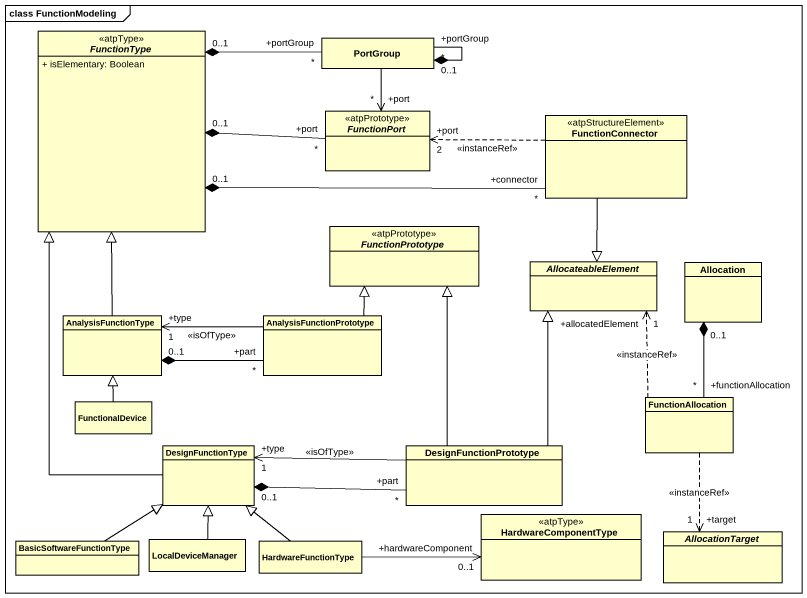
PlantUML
@startuml
mainframe class FunctionModeling
hide circle
hide empty members
skinparam classAttributeIconSize 0
abstract class FunctionType <<atpType>> {
  + isElementary: Boolean
}
class PortGroup
abstract class FunctionPort <<atpPrototype>>
class FunctionConnector <<atpStructureElement>>
abstract class FunctionPrototype <<atpPrototype>>
abstract class AllocateableElement
class Allocation
class AnalysisFunctionType
class AnalysisFunctionPrototype
class FunctionalDevice
class FunctionAllocation
class DesignFunctionType
class DesignFunctionPrototype
class HardwareComponentType <<atpType>>
class BasicSoftwareFunctionType
class LocalDeviceManager
class HardwareFunctionType
abstract class AllocationTarget
FunctionType "0..1" *-right- "+portGroup\n*" PortGroup
FunctionType "0..1" *-right- "+port\n*" FunctionPort
FunctionType "0..1" *-right- "+connector\n*" FunctionConnector
PortGroup "0..1" *-- "+portGroup\n*" PortGroup
PortGroup --> "+port\n*" FunctionPort
FunctionConnector .left.> "+port\n2" FunctionPort : <<instanceRef>>
FunctionConnector --|> AllocateableElement
Allocation "0..1" *-- "+functionAllocation\n*" FunctionAllocation
AnalysisFunctionType -up-|> FunctionType
AnalysisFunctionPrototype -up-|> FunctionPrototype
AnalysisFunctionPrototype "+part\n*" -left-* "0..1" AnalysisFunctionType
AnalysisFunctionPrototype -left-> "+type\n1" AnalysisFunctionType : <<isOfType>>
FunctionalDevice -up-|> AnalysisFunctionType
FunctionAllocation .up.> "+allocatedElement\n1" AllocateableElement : <<instanceRef>>
FunctionAllocation ..> "+target\n1" AllocationTarget : <<instanceRef>>
DesignFunctionType -up-|> FunctionType
DesignFunctionType "0..1" *-right- "+part\n*" DesignFunctionPrototype
DesignFunctionPrototype -up-|> FunctionPrototype
DesignFunctionPrototype -up-|> AllocateableElement
DesignFunctionPrototype -left-> "+type\n1" DesignFunctionType : <<isOfType>>
BasicSoftwareFunctionType -up-|> DesignFunctionType
LocalDeviceManager -up-|> DesignFunctionType
HardwareFunctionType -up-|> DesignFunctionType
HardwareFunctionType -right-> "+hardwareComponent\n0..1" HardwareComponentType
@enduml
